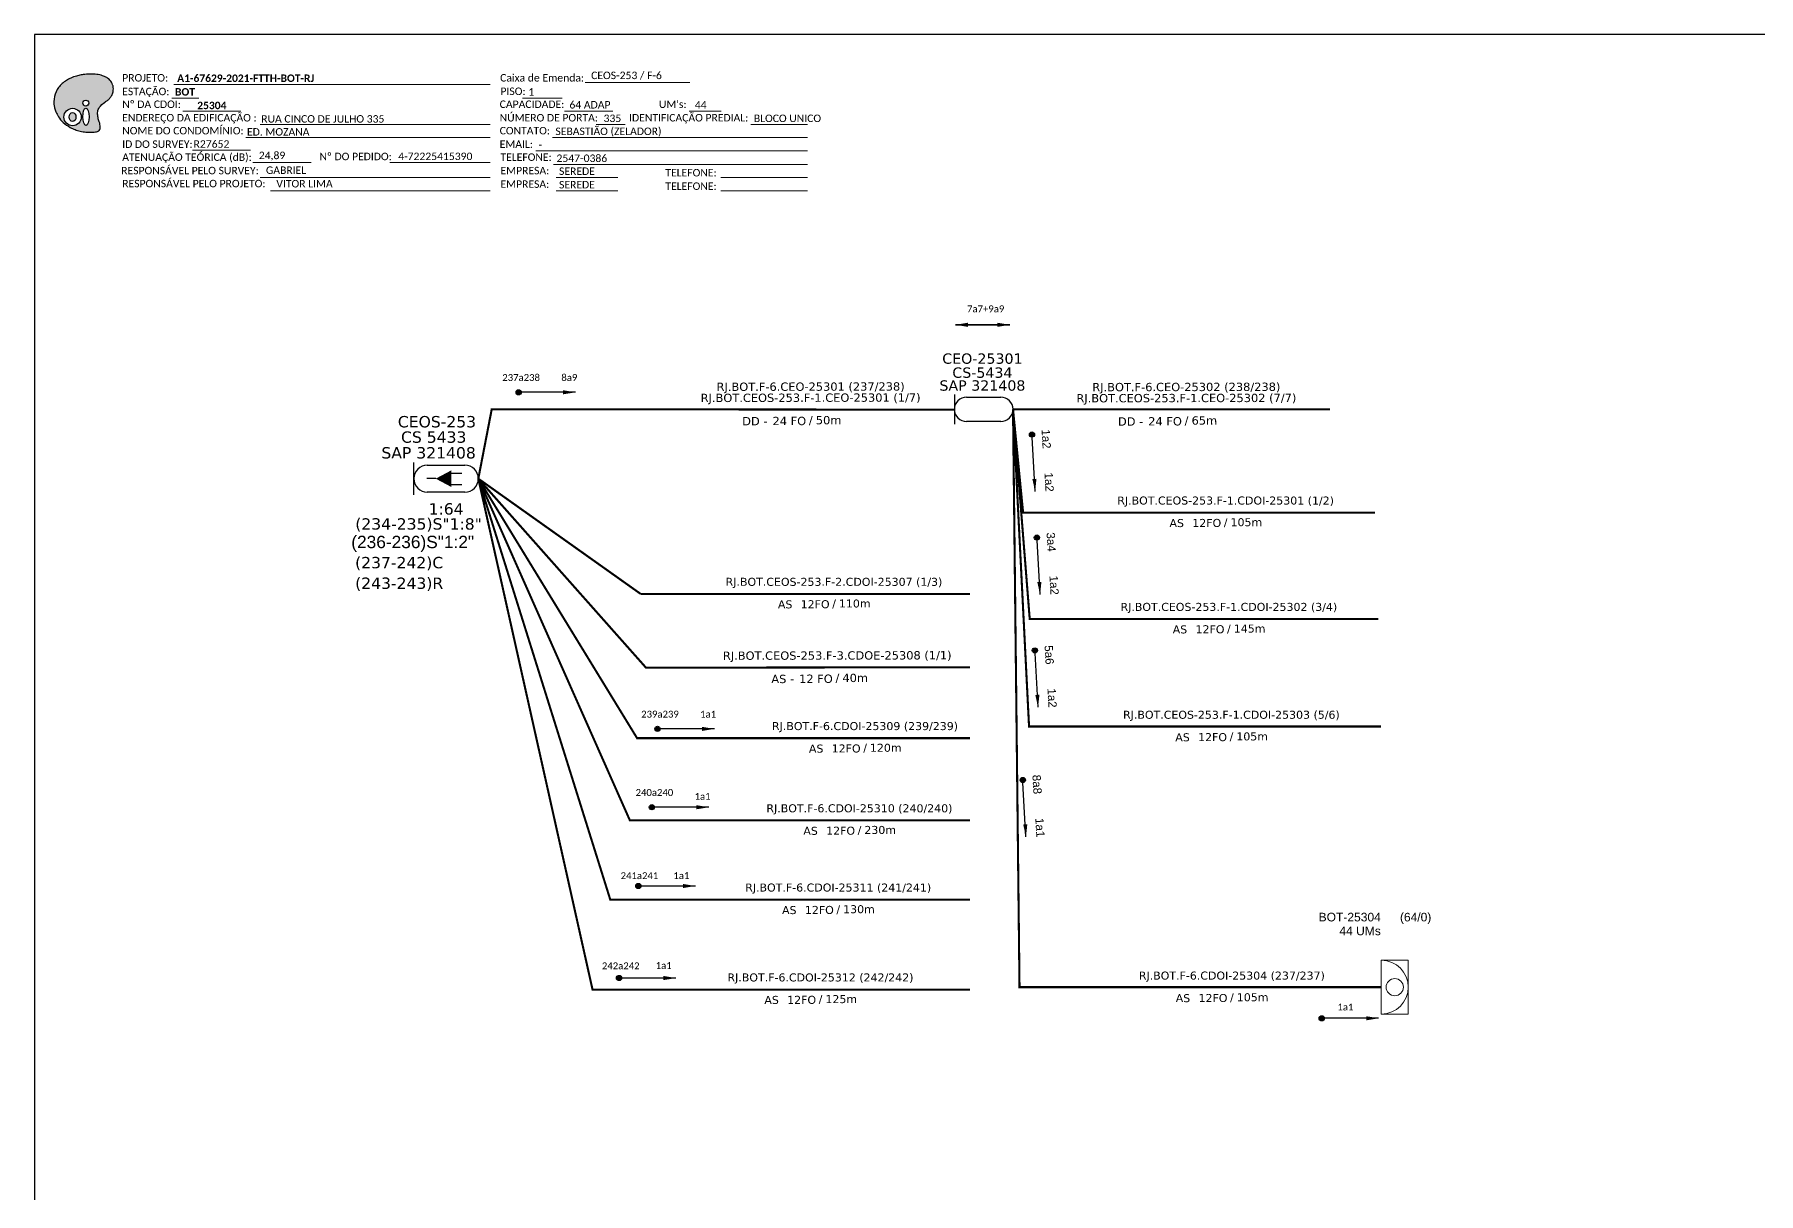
# Model space of a CAD drawing. Extents: x -89 to 749, y 705 to 1299.
# Drawn here: x -89.3 to 324.7, y 1020.7 to 1299 of the extents above; entities that cross this region are included whole.
import ezdxf
from ezdxf.enums import TextEntityAlignment as Align

# ---------------------------------------------------------------- set-up
doc = ezdxf.new("R2010")
doc.units = 0
for name, color, linetype, lineweight in [("20.0-LEGENDA DOS CDO'S", 1, 'Continuous', 0), ('20.1-CDO_INTERIOR', 1, 'Continuous', 0), ('40.1-ETIQUETAS', 1, 'Continuous', 20)]:
    doc.layers.add(name, color=color, linetype=linetype, lineweight=lineweight)
for name, color, linetype in [('20.4-CEOS', 1, 'Continuous'), ('20.5-CEO', 1, 'Continuous'), ('CAP a instalar', 1, 'Continuous'), ('Seta indicação do cabo', 7, 'Continuous')]:
    doc.layers.add(name, color=color, linetype=linetype)
doc.styles.add('ARIAL', font='arial.ttf')
doc.styles.add('siredit', font='verdana.ttf')
doc.styles.get("Standard").update_dxf_attribs({"font": 'arial.ttf'})
doc.styles.add('WMF-Calibri0', font='calibri.ttf')
doc.styles.add('WMF-Calibri1', font='calibrib.ttf')
doc.linetypes.add('FENCELINE1', pattern='A,0.25,-0.1,[133,ltypeshp.shx,S=0.1,R=0,X=-0.1,Y=0],-0.1,1', length=1.45)
doc.dimstyles.new('CC', dxfattribs={"dimtxt": 1, "dimasz": 2, "dimexe": 0.18, "dimexo": 0.0625, "dimgap": 0.09, "dimtad": 0, "dimdec": 0, "dimrnd": 1, "dimzin": 0, "dimdsep": 46, "dimtxsty": 'siredit', "dimblk": 'NONE', "dimcen": 0, "dimse1": 1, "dimse2": 1, "dimsd1": 1, "dimsd2": 1, "dimclrt": 7, "dimadec": 0, "dimazin": 0, "dimtfac": 1, "dimtdec": 0, "dimtofl": 0, "dimtmove": 0, "dimatfit": 3, "dimfxl": 0, "dimtolj": 1, "dimtzin": 0, "dimarcsym": 0})

# ---------------------------------------------------------------- blocks, each defined once
blk = doc.blocks.new('OI')
h = blk.add_hatch(color=40)
edge = h.paths.add_edge_path()
edge.add_spline(control_points=[(4.35, -0.67), (3.92, -0.99), (3.26, -1.5), (2.81, -2.59), (2.9, -3.5), (3.06, -4.27), (3.31, -4.85), (3.37, -5.39), (3.4, -5.88), (3.2, -6.4), (2.54, -6.61), (1.65, -6.63), (0.55, -6.67), (-0.56, -6.42), (-1.61, -6.14), (-2.77, -5.61), (-3.92, -4.77), (-4.89, -3.7), (-5.34, -2.65), (-5.6, -1.94), (-5.85, -0.96), (-5.71, 0.47), (-5.1, 2.02), (-4.14, 3.02), (-3.3, 3.61), (-2.37, 4.16), (-1.36, 4.44), (-0.56, 4.7), (0.79, 4.85), (2.24, 4.97), (3.79, 4.57), (4.67, 4.21), (5.44, 3.65), (5.76, 2.99), (6.03, 2.21), (6.01, 1.46), (5.72, 0.64), (5.31, 0.08), (4.88, -0.38), (4.51, -0.55), (4.35, -0.67)], knot_values=[0, 0, 0, 0, 1.60434, 2.417191, 3.427595, 4.282808, 4.776746, 5.304182, 5.888771, 6.258406, 6.858137, 7.79129, 8.986195, 10.124242, 11.187857, 12.242908, 13.953784, 15.414161, 16.515391, 17.349188, 17.675853, 19.552021, 21.515531, 22.568638, 23.63245, 24.621084, 25.782718, 26.745347, 27.142653, 29.870543, 31.004649, 31.921532, 32.709589, 33.801391, 34.042471, 35.192333, 35.971461, 36.628871, 37.254359, 37.836911, 37.836911, 37.836911, 37.836911], degree=3, periodic=0)
h.paths.add_polyline_path([(1.13, -0.87, -1), (-0.04, -0.87, -1)], flags=16)
edge = h.paths.add_edge_path(flags=16)
edge.add_ellipse((0.56, -3.59), major_axis=(-0.02, 1.71), ratio=0.361305, start_angle=0, end_angle=360)
h.paths.add_polyline_path([(-0.36, -3.62, -1), (-3.8, -3.62, -1)], flags=16)
edge = h.paths.add_edge_path(flags=0)
edge.add_ellipse((-2.08, -3.62), major_axis=(0, 0.885), ratio=0.758294, start_angle=0, end_angle=360)
at = {"color": 40}
for centre, radius in [((-2.08, -3.62), 1.72), ((0.54, -0.87), 0.587)]:
    blk.add_circle(centre, radius, dxfattribs=at)
blk.add_ellipse((-2.08, -3.62), major_axis=(0, 0.885), ratio=0.758294, start_param=-3.141592653589792, end_param=3.141592653589792, dxfattribs=at)
blk.add_ellipse((0.56, -3.59), major_axis=(-0.02, 1.71), ratio=0.361305, dxfattribs=at)
at = {"color": 40, "start_tangent": (-0.800898, -0.598801), "end_tangent": (-0.800898, -0.598801)}
blk.add_spline([(4.35, -0.67), (3.2, -1.78), (2.9, -2.54), (2.92, -3.55), (3.12, -4.38), (3.28, -4.85), (3.37, -5.37), (3.35, -5.95), (3.2, -6.29), (2.66, -6.55), (1.73, -6.63), (0.54, -6.62), (-0.58, -6.41), (-1.6, -6.11), (-2.56, -5.67), (-3.95, -4.67), (-4.89, -3.56), (-5.37, -2.56), (-5.64, -1.78), (-5.72, -1.46), (-5.63, 0.42), (-4.84, 2.22), (-4.13, 2.99), (-3.27, 3.62), (-2.4, 4.09), (-1.3, 4.47), (-0.37, 4.72), (0.02, 4.77), (2.75, 4.8), (3.85, 4.53), (4.69, 4.16), (5.31, 3.68), (5.85, 2.73), (5.93, 2.5), (5.94, 1.35), (5.67, 0.62), (5.29, 0.08), (4.84, -0.36), (4.35, -0.67)], degree=3, dxfattribs=at)
blk = doc.blocks.new('CARIMBO')
at = {"color": 7, "lineweight": 0}
for points in [[(134.48, -16.3), (159.61, -16.3)], [(35.15, -20.06), (41.7, -20.06)], [(35.66, -16.79), (111.64, -16.79)], [(119.43, -20.02), (128.92, -20.02)], [(37.81, -23.14), (51.75, -23.14)], [(129.48, -23.14), (141.1, -23.14)], [(159.42, -23.14), (167.09, -23.14)], [(56.38, -26.37), (111.64, -26.37)], [(137.07, -26.37), (144.01, -26.37)], [(174.24, -26.37), (187.8, -26.37)], [(40.13, -32.55), (54.07, -32.55)], [(52.97, -29.48), (111.64, -29.48)], [(122.56, -32.72), (187.83, -32.72)], [(126.6, -29.48), (187.83, -29.48)], [(54.67, -35.52), (68.61, -35.52)], [(126.84, -35.96), (187.83, -35.96)], [(56.38, -39.07), (111.64, -39.07)], [(127.45, -39.07), (142.25, -39.07)], [(167.06, -39.07), (187.83, -39.07)], [(58.87, -42.31), (111.64, -42.31)], [(127.45, -42.31), (142.25, -42.31)], [(167.06, -42.31), (187.83, -42.31)]]:
    blk.add_lwpolyline(points, dxfattribs=at)
at = {"color": 7, "xscale": 1.213923925163967, "yscale": 1.213923925163967, "zscale": 1.213923925163967, "rotation": 0.1532896023949059}
blk.add_blockref('OI', (13.86, -20.16), dxfattribs=at)
at = {"color": 7, "lineweight": 0, "style": 'WMF-Calibri0'}
for s, height, p in [('PROJETO:', 1.793, (23.26, -16.04)), ('Caixa de Emenda:', 1.7927, (114.02, -16.04)), ('ESTAÇÃO:', 1.793, (23.26, -19.32)), ('Nº DA CDOI:', 1.7927, (23.26, -22.39)), ('CAPACIDADE:', 1.7927, (113.91, -22.39)), ('PISO:', 1.793, (114.09, -19.28)), ("UM's:", 1.793, (152.15, -22.39)), ('ENDEREÇO DA EDIFICAÇÃO :', 1.7927, (23.26, -25.63)), ('NÚMERO DE PORTA:', 1.7927, (113.91, -25.63)), ('IDENTIFICAÇÃO PREDIAL:', 1.7927, (144.99, -25.63)), ('NOME DO CONDOMÍNIO:', 1.7927, (23.26, -28.74)), ('CONTATO:', 1.793, (113.91, -28.74)), ('ATENUAÇÃO TEÓRICA (dB):', 1.7927, (23.26, -35.09)), ('ID DO SURVEY:', 1.7927, (23.26, -31.97)), ('EMAIL:', 1.793, (113.91, -31.97)), ('RESPONSÁVEL PELO SURVEY:', 1.7927, (23.02, -38.32)), ('TELEFONE:', 1.793, (114.09, -35.09)), ('EMPRESA:', 1.793, (114.09, -38.32)), ('TELEFONE:', 1.793, (153.7, -38.83)), ('RESPONSÁVEL PELO PROJETO:', 1.7927, (23.26, -41.44)), ('EMPRESA:', 1.793, (114.09, -41.56)), ('TELEFONE:', 1.793, (153.7, -42.06))]:
    blk.add_text(s, height=height, dxfattribs=at).set_placement(p)
at = {"color": 7, "lineweight": 0, "flags": 8}
for tag, p, style in [('PROJ', (36.46, -16.13), 'WMF-Calibri1'), ('CEOS-XX', (135.87, -15.46), 'WMF-Calibri0'), ('EST', (35.94, -19.41), 'WMF-Calibri1'), ('PISO_PTR', (120.78, -19.42), 'WMF-Calibri0'), ("UC'S", (160.78, -22.54), 'WMF-Calibri0'), ('LOGRADOURO', (56.65, -25.91), 'WMF-Calibri0'), ('CAPAC.', (130.66, -22.52), 'WMF-Calibri0'), ('N°', (138.85, -25.77), 'WMF-Calibri0'), ('N°PREDIO', (174.94, -25.77), 'WMF-Calibri0'), ('NOME_DO_COND.', (53.23, -29.02), 'WMF-Calibri0'), ('NOME_DO_CONTATO', (127.3, -28.89), 'WMF-Calibri0'), ('_ID_', (40.39, -31.94), 'WMF-Calibri0'), ('O_POTEN', (56.06, -34.68), 'WMF-Calibri0'), ('EMAIL', (123.26, -32.12), 'WMF-Calibri0'), ('RES_SURVEY', (57.78, -38.23), 'WMF-Calibri0'), ('TELEFONE', (127.55, -35.36), 'WMF-Calibri0'), ('EMP_RESP_SURVEY', (128.16, -38.47), 'WMF-Calibri0'), ('CONT_RESP_SURVEY', (167.76, -38.47), 'WMF-Calibri0'), ('RES_PROJ', (60.27, -41.47), 'WMF-Calibri0'), ('EMP_RESP_PROJ', (128.16, -41.71), 'WMF-Calibri0'), ('CONT_RESP_PROJ', (167.76, -41.71), 'WMF-Calibri0')]:
    blk.add_attdef(tag, p, '', height=1.79, dxfattribs=dict(at, style=style))
at = {"color": 7, "lineweight": 0, "style": 'WMF-Calibri1', "flags": 8}
blk.add_attdef("N° CDO'S", text='', height=1.79, dxfattribs=at).set_placement((44.78, -22.68), align=Align.CENTER)
blk = doc.blocks.new('_None')

msp = doc.modelspace()

# ---------------------------------------------------------------- hatches: boundary and pattern name
at = {"layer": 'Seta indicação do cabo'}
h = msp.add_hatch(color=256, dxfattribs=at)
h.dxf.hatch_style = 1
h.paths.add_polyline_path([(27.58, 1213.12, 1), (26.33, 1213.12, 1)])
h = msp.add_hatch(color=256, dxfattribs=at)
h.dxf.hatch_style = 1
h.paths.add_polyline_path([(150.85, 1202.98, 1), (149.6, 1202.98, 1)])
h = msp.add_hatch(color=256, dxfattribs=at)
h.dxf.hatch_style = 1
h.paths.add_polyline_path([(152.04, 1178.24, 1), (150.79, 1178.24, 1)])
h = msp.add_hatch(color=256, dxfattribs=at)
h.dxf.hatch_style = 1
h.paths.add_polyline_path([(151.56, 1151.14, 1), (150.31, 1151.14, 1)])
h = msp.add_hatch(color=256, dxfattribs=at)
h.dxf.hatch_style = 1
h.paths.add_polyline_path([(60.92, 1132.3, 1), (59.67, 1132.3, 1)])
h = msp.add_hatch(color=256, dxfattribs=at)
h.dxf.hatch_style = 1
h.paths.add_polyline_path([(148.65, 1120.03, 1), (147.4, 1120.03, 1)])
h = msp.add_hatch(color=256, dxfattribs=at)
h.dxf.hatch_style = 1
h.paths.add_polyline_path([(59.59, 1113.49, 1), (58.33, 1113.49, 1)])
h = msp.add_hatch(color=256, dxfattribs=at)
h.dxf.hatch_style = 1
h.paths.add_polyline_path([(56.33, 1094.58, 1), (55.08, 1094.58, 1)])
h = msp.add_hatch(color=256, dxfattribs=at)
h.dxf.hatch_style = 1
h.paths.add_polyline_path([(51.68, 1072.48, 1), (50.43, 1072.48, 1)])
h = msp.add_hatch(color=1, dxfattribs=at)
h.dxf.hatch_style = 1
h.paths.add_polyline_path([(220.44, 1062.82, 1), (219.18, 1062.82, 1)])

# ---------------------------------------------------------------- linework, layer by layer
msp.add_lwpolyline([(-89.32, 705.02), (749.25, 705.02), (749.25, 1299.02), (-89.32, 1299.02), (-89.32, 705.02)])
at = {"color": 7, "lineweight": 0}
msp.add_lwpolyline([(-4.01, 1268.26), (20.14, 1268.26)], dxfattribs=at)
at = {"layer": '20.1-CDO_INTERIOR', "color": 1, "lineweight": 18}
msp.add_lwpolyline([(240.6, 1063.83), (240.6, 1076.76), (234.13, 1076.76), (234.13, 1063.83)], close=True, dxfattribs=at)
msp.add_circle((237.36, 1070.29), 2.07, dxfattribs=at)
msp.add_arc((234.13, 1070.29), 6.46, 270, 90, dxfattribs=at)
at = {"layer": '20.4-CEOS', "color": 7}
for p, q in [((5.02, 1195.6), (14.05, 1195.6)), ((14.05, 1189.16), (5.02, 1189.16))]:
    msp.add_line(p, q, dxfattribs=at)
for points in [[(1.8, 1188.5), (1.8, 1196.26)], [(10.61, 1193.66), (13.35, 1193.66)], [(7.04, 1192.38), (4.87, 1192.38)], [(10.61, 1190.98), (13.35, 1190.98)]]:
    msp.add_lwpolyline(points, dxfattribs=at)
msp.add_lwpolyline([(7.04, 1192.38, 0, 3.98, 0), (10.77, 1192.38, 3.98, 3.98, 0)], format="xyseb", dxfattribs=at)
for centre, start, end in [((5.02, 1192.38), 90, 270), ((14.05, 1192.38), 270, 90)]:
    msp.add_arc(centre, 3.22, start, end, dxfattribs=at)
at = {"layer": '20.5-CEO', "color": 5}
for p, q in [((134.52, 1211.96), (142.75, 1211.96)), ((142.75, 1206.1), (134.52, 1206.1))]:
    msp.add_line(p, q, dxfattribs=at)
msp.add_lwpolyline([(131.59, 1212.57), (131.59, 1205.5)], dxfattribs=at)
for centre, start, end in [((134.52, 1209.03), 90, 270), ((142.75, 1209.03), 270, 90)]:
    msp.add_arc(centre, 2.93, start, end, dxfattribs=at)
at = {"layer": 'CAP a instalar', "color": 7, "linetype": 'FENCELINE1', "ltscale": 5, "const_width": 0.5}
for points in [[(17.27, 1192.38), (20.49, 1209.03), (56.25, 1209.02)], [(56.25, 1209.02), (131.59, 1208.94)], [(135.34, 1147.1), (57.54, 1146.99), (17.27, 1192.38)], [(56.25, 1164.71), (17.27, 1192.38)], [(56.25, 1164.71), (135.34, 1164.71)]]:
    msp.add_lwpolyline(points, dxfattribs=at)
at = {"layer": 'CAP a instalar', "color": 7, "linetype": 'FENCELINE1', "ltscale": 5}
msp.add_lwpolyline([(145.68, 1209.03, 0.5, 0.5, 0), (216.66, 1209.03, 0.5, 0.5, 0), (221.83, 1209.03, 0.5, 0.5, 0)], format="xyseb", dxfattribs=at)
at = {"layer": 'CAP a instalar', "color": 8, "linetype": 'FENCELINE1', "ltscale": 5}
msp.add_lwpolyline([(234.02, 1132.87, 0.5, 0.5, 0), (149.53, 1132.87, 0.5, 0.5, 0), (145.68, 1209.03, 0, 0, 0)], format="xyseb", dxfattribs=at)
at = {"layer": 'CAP a instalar', "color": 1, "linetype": 'FENCELINE1', "ltscale": 5, "const_width": 0.5}
msp.add_lwpolyline([(234.13, 1070.29), (147.24, 1070.29), (145.68, 1209.03)], dxfattribs=at)
at = {"layer": 'CAP a instalar', "color": 8, "linetype": 'FENCELINE1', "ltscale": 5, "const_width": 0.5}
for points in [[(233.41, 1158.69), (149.69, 1158.69), (145.68, 1209.03)], [(232.63, 1184.23), (148.1, 1184.23), (145.68, 1209.03)], [(135.34, 1130.07), (55.4, 1130.07), (17.27, 1192.38)], [(135.34, 1110.34), (53.67, 1110.34), (17.27, 1192.38)], [(135.34, 1091.31), (48.96, 1091.31), (17.27, 1192.38)], [(135.34, 1069.71), (44.7, 1069.71), (17.27, 1192.38)]]:
    msp.add_lwpolyline(points, dxfattribs=at)
at = {"layer": 'Seta indicação do cabo'}
for centre in [(26.95, 1213.12), (150.23, 1202.98), (151.42, 1178.24), (150.94, 1151.14), (60.3, 1132.3), (148.03, 1120.03), (58.96, 1113.49), (55.7, 1094.58), (51.06, 1072.48)]:
    msp.add_circle(centre, 0.626, dxfattribs=at)
at = {"layer": 'Seta indicação do cabo', "color": 1}
msp.add_circle((219.81, 1062.82), 0.626, dxfattribs=at)

# ---------------------------------------------------------------- block references
ref = msp.add_blockref('CARIMBO', (-91.51, 1303.77))
ref.add_attrib('PROJ', 'A1-67629-2021-FTTH-BOT-RJ', (-55.05, 1287.63), dxfattribs={"color": 7, "lineweight": 0, "height": 1.7927, "style": 'WMF-Calibri1'})
ref.add_attrib('EST', 'BOT', (-55.57, 1284.35), dxfattribs={"color": 7, "lineweight": 0, "height": 1.793, "style": 'WMF-Calibri1'})
ref.add_attrib("N° CDO'S", '25304', dxfattribs={"color": 7, "lineweight": 0, "height": 1.793, "style": 'WMF-Calibri1'}).set_placement((-46.73, 1281.09), align=Align.CENTER)
ref.add_attrib('LOGRADOURO', 'RUA CINCO DE JULHO 335', (-34.86, 1277.86), dxfattribs={"color": 7, "lineweight": 0, "height": 1.7927, "style": 'WMF-Calibri0'})
ref.add_attrib('NOME_DO_COND.', 'ED. MOZANA', (-38.28, 1274.74), dxfattribs={"color": 7, "lineweight": 0, "height": 1.793, "style": 'WMF-Calibri0'})
ref.add_attrib('_ID_', 'R27652', (-51.11, 1271.83), dxfattribs={"color": 7, "lineweight": 0, "height": 1.793, "style": 'WMF-Calibri0'})
ref.add_attrib('O_POTEN', '24,89', (-35.45, 1269.09), dxfattribs={"color": 7, "lineweight": 0, "height": 1.793, "style": 'WMF-Calibri0'})
ref.add_attrib('RES_SURVEY', 'GABRIEL', (-33.73, 1265.54), dxfattribs={"color": 7, "lineweight": 0, "height": 1.793, "style": 'WMF-Calibri0'})
ref.add_attrib('RES_PROJ', 'VITOR LIMA', (-31.24, 1262.3), dxfattribs={"color": 7, "lineweight": 0, "height": 1.793, "style": 'WMF-Calibri0'})
ref.add_attrib('CEOS-XX', 'CEOS-253 / F-6', (44.36, 1288.31), dxfattribs={"color": 7, "lineweight": 0, "height": 1.7927, "style": 'WMF-Calibri0'})
ref.add_attrib('CAPAC.', '64 ADAP', (39.15, 1281.25), dxfattribs={"color": 7, "lineweight": 0, "height": 1.793, "style": 'WMF-Calibri0'})
ref.add_attrib("UC'S", '44', (69.27, 1281.23), dxfattribs={"color": 7, "lineweight": 0, "height": 1.793, "style": 'WMF-Calibri0'})
ref.add_attrib('PISO_PTR', '1', (29.28, 1284.34), dxfattribs={"color": 7, "lineweight": 0, "height": 1.79, "style": 'WMF-Calibri0'})
ref.add_attrib('N°', '335', (47.34, 1278), dxfattribs={"color": 7, "lineweight": 0, "height": 1.793, "style": 'WMF-Calibri0'})
ref.add_attrib('N°PREDIO', 'BLOCO UNICO', (83.43, 1278), dxfattribs={"color": 7, "lineweight": 0, "height": 1.7927, "style": 'WMF-Calibri0'})
ref.add_attrib('NOME_DO_CONTATO', 'SEBASTIÃO (ZELADOR)', (35.79, 1274.88), dxfattribs={"color": 7, "lineweight": 0, "height": 1.7927, "style": 'WMF-Calibri0'})
ref.add_attrib('EMAIL', '-', (31.75, 1271.65), dxfattribs={"color": 7, "lineweight": 0, "height": 1.79, "style": 'WMF-Calibri0'})
ref.add_attrib('TELEFONE', '2547-0386', (36.04, 1268.41), dxfattribs={"color": 7, "lineweight": 0, "height": 1.793, "style": 'WMF-Calibri0'})
ref.add_attrib('EMP_RESP_SURVEY', 'SEREDE', (36.65, 1265.3), dxfattribs={"color": 7, "lineweight": 0, "height": 1.793, "style": 'WMF-Calibri0'})
ref.add_attrib('EMP_RESP_PROJ', 'SEREDE', (36.65, 1262.06), dxfattribs={"color": 7, "lineweight": 0, "height": 1.793, "style": 'WMF-Calibri0'})

# ---------------------------------------------------------------- texts
at = {"color": 7, "lineweight": 0, "style": 'WMF-Calibri0'}
msp.add_text('Nº DO PEDIDO:', height=1.7927, dxfattribs=at).set_placement((-20.88, 1268.84))
at = {"char_height": 1.6479, "width": 27.86, "attachment_point": 5}
for s, insert in [('{\\fCalibri|b0|i0|c0|p34;\\C7;7a7+9a9}', (139.11, 1233.14)), ('{\\fCalibri|b0|i0|c0|p34;\\C7;237a238}', (27.55, 1216.65)), ('{\\fCalibri|b0|i0|c0|p34;\\C7;8a9}', (39.13, 1216.65)), ('{\\fCalibri|b0|i0|c0|p34;\\C7;239a239}', (60.9, 1135.83)), ('{\\fCalibri|b0|i0|c0|p34;\\C7;1a1}', (72.47, 1135.83)), ('{\\fCalibri|b0|i0|c0|p34;\\C7;240a240}', (59.56, 1117.02)), ('{\\fCalibri|b0|i0|c0|p34;\\C7;1a1}', (71.13, 1116.09)), ('{\\fCalibri|b0|i0|c0|p34;\\C7;241a241}', (55.97, 1097.05)), ('{\\fCalibri|b0|i0|c0|p34;\\C7;1a1}', (66.03, 1097.07)), ('{\\fCalibri|b0|i0|c0|p34;\\C7;242a242}', (51.47, 1075.4)), ('{\\fCalibri|b0|i0|c0|p34;\\C7;1a1}', (61.78, 1075.49))]:
    msp.add_mtext(s, dxfattribs=dict(at, insert=insert))
at = {"char_height": 1.994, "width": 3.2288, "attachment_point": 1, "rotation": 273.4}
for s, insert in [('1a2', (154.52, 1204.29)), ('1a2', (155.22, 1193.93)), ('3a4', (155.71, 1179.55)), ('1a2', (156.41, 1169.18)), ('5a6', (155.23, 1152.46)), ('1a2', (155.93, 1142.09)), ('8a8', (152.32, 1121.35)), ('1a1', (153.02, 1110.98))]:
    msp.add_mtext(s, dxfattribs=dict(at, insert=insert))
at = {"color": 1, "insert": (225.51, 1065.52), "char_height": 1.6479, "width": 27.86, "attachment_point": 5}
msp.add_mtext('\\C7;\\fCalibri|b0|i0|c0|p34;1a1', dxfattribs=at)
at = {"color": 7, "lineweight": 0, "style": 'WMF-Calibri0', "flags": 8}
msp.add_attdef('4-72225415390', (-1.97, 1268.87), '', height=1.79, dxfattribs=at)
at = {"layer": "20.0-LEGENDA DOS CDO'S", "color": 1, "style": 'ARIAL'}
for s, p in [('BOT-25304', (234.01, 1086.08)), ('44 UMs', (234.01, 1082.76))]:
    msp.add_text(s, height=2.069, dxfattribs=at).set_placement(p, align=Align.RIGHT)
msp.add_text('    (64/0)', height=2.064, dxfattribs=at).set_placement((240.77, 1086.08), align=Align.CENTER)
at = {"layer": '20.4-CEOS', "color": 7, "style": 'siredit'}
for s, height, p in [('CEOS-253', 2.728, (7.34, 1207.42)), ('CS 5433', 2.728, (6.56, 1203.73)), ('SAP 321408  ', 2.7282, (6.52, 1199.95)), ('1:64', 2.728, (9.54, 1186.49)), ('(234-235)S"1:8"           ', 2.7282, (9.46, 1182.88)), (' (237-242)C                    ', 2.7282, (9.56, 1173.59)), ('(243-243)R                 ', 2.7282, (8.38, 1168.64))]:
    msp.add_text(s, height=height, dxfattribs=at).set_placement(p, align=Align.TOP_CENTER)
at = {"layer": '20.4-CEOS', "color": 0, "insert": (-13.24, 1178.67), "char_height": 2.9723, "width": 50.1414, "attachment_point": 1}
msp.add_mtext('(236-236)S"1:2"           ', dxfattribs=at)
at = {"layer": '20.5-CEO', "color": 5, "style": 'siredit'}
for s, p in [('CEO-25301', (138.33, 1222.45)), ('CS-5434', (138.33, 1219.08)), ('SAP 321408', (138.33, 1215.99))]:
    msp.add_text(s, height=2.484, rotation=360, dxfattribs=at).set_placement(p, align=Align.TOP_CENTER)
at = {"layer": '40.1-ETIQUETAS', "color": 7, "style": 'siredit'}
for s, p in [('RJ.BOT.F-6.CEO-25301 (237/238)', (97.07, 1214.48)), ('RJ.BOT.F-6.CEO-25302 (238/238)', (187.3, 1214.4)), ('RJ.BOT.CEOS-253.F-1.CEO-25301 (1/7)', (97.07, 1211.82)), ('RJ.BOT.CEOS-253.F-1.CEO-25302 (7/7)', (187.31, 1211.74)), ('RJ.BOT.CEOS-253.F-3.CDOE-25308 (1/1)', (103.46, 1149.93))]:
    msp.add_text(s, height=1.9944, rotation=0.118, dxfattribs=at).set_placement(p, align=Align.MIDDLE_CENTER)
for s, height, p in [('DD -', 1.994, (86.71, 1206.19)), ('24 FO', 1.994, (96, 1206.24)), ('/', 1.99, (97.57, 1206.42)), ('DD -', 1.994, (176.95, 1206.11)), ('24 FO', 1.994, (186.23, 1206.16)), ('/', 1.99, (187.81, 1206.35)), ('AS -', 1.994, (93.1, 1144.3)), ('12 FO', 1.994, (102.39, 1144.35)), ('/', 1.99, (103.96, 1144.53))]:
    msp.add_text(s, height=height, rotation=0.118, dxfattribs=at).set_placement(p, align=Align.MIDDLE_RIGHT)
for s, p in [('50m', (98.32, 1206.43)), ('65m', (188.56, 1206.35)), ('40m', (104.71, 1144.54))]:
    msp.add_text(s, height=1.994, rotation=0.118, dxfattribs=at).set_placement(p, align=Align.MIDDLE_LEFT)
at = {"layer": '40.1-ETIQUETAS', "color": 9, "style": 'siredit'}
for s, p in [('RJ.BOT.CEOS-253.F-1.CDOI-25301 (1/2)', (196.73, 1187.13)), ('RJ.BOT.CEOS-253.F-1.CDOI-25302 (3/4)', (197.51, 1161.59)), ('RJ.BOT.CEOS-253.F-1.CDOI-25303 (5/6)', (198.12, 1135.7)), ('RJ.BOT.F-6.CDOI-25309 (239/239)', (110.13, 1132.98)), ('RJ.BOT.F-6.CDOI-25310 (240/240)', (108.79, 1113.24)), ('RJ.BOT.F-6.CDOI-25311 (241/241)', (103.69, 1094.21)), ('RJ.BOT.F-6.CDOI-25312 (242/242)', (99.44, 1072.63))]:
    msp.add_text(s, height=1.9222, dxfattribs=at).set_placement(p, align=Align.MIDDLE_CENTER)
for s, height, p in [('AS', 1.922, (186.73, 1181.72)), ('12FO', 1.922, (195.68, 1181.75)), ('/', 1.92, (197.2, 1181.93)), ('AS', 1.922, (187.51, 1156.19)), ('12FO', 1.922, (196.46, 1156.22)), ('/', 1.92, (197.97, 1156.39)), ('AS', 1.922, (188.12, 1130.29)), ('12FO', 1.922, (197.07, 1130.32)), ('/', 1.92, (198.59, 1130.5)), ('AS', 1.922, (100.14, 1127.57)), ('12FO', 1.922, (109.08, 1127.6)), ('/', 1.92, (110.6, 1127.77)), ('AS', 1.922, (98.8, 1107.83)), ('12FO', 1.922, (107.75, 1107.86)), ('/', 1.92, (109.26, 1108.04)), ('AS', 1.922, (93.69, 1088.8)), ('12FO', 1.922, (102.64, 1088.83)), ('/', 1.92, (104.16, 1089.01)), ('AS', 1.922, (89.44, 1067.23)), ('12FO', 1.922, (98.39, 1067.25)), ('/', 1.92, (99.9, 1067.43))]:
    msp.add_text(s, height=height, dxfattribs=at).set_placement(p, align=Align.MIDDLE_RIGHT)
for s, p in [('105m', (197.92, 1181.93)), ('145m', (198.7, 1156.39)), ('105m', (199.31, 1130.5)), ('120m', (111.32, 1127.77)), ('230m', (109.98, 1108.04)), ('130m', (104.88, 1089.01)), ('125m', (100.63, 1067.43))]:
    msp.add_text(s, height=1.922, dxfattribs=at).set_placement(p, align=Align.MIDDLE_LEFT)
at = {"layer": '40.1-ETIQUETAS', "color": 7, "style": 'siredit'}
msp.add_text('RJ.BOT.CEOS-253.F-2.CDOI-25307 (1/3)', height=1.9222, dxfattribs=at).set_placement((102.68, 1167.61), align=Align.MIDDLE_CENTER)
for s, height, p in [('AS', 1.922, (92.69, 1162.2)), ('12FO', 1.922, (101.63, 1162.23)), ('/', 1.92, (103.15, 1162.41))]:
    msp.add_text(s, height=height, dxfattribs=at).set_placement(p, align=Align.MIDDLE_RIGHT)
msp.add_text('110m', height=1.922, dxfattribs=at).set_placement((103.87, 1162.41), align=Align.MIDDLE_LEFT)
at = {"layer": '40.1-ETIQUETAS', "color": 1, "style": 'siredit'}
msp.add_text('RJ.BOT.F-6.CDOI-25304 (237/237)', height=1.9222, dxfattribs=at).set_placement((198.23, 1073.07), align=Align.MIDDLE_CENTER)
for s, height, p in [('AS', 1.922, (188.23, 1067.66)), ('12FO', 1.922, (197.18, 1067.69)), ('/', 1.92, (198.7, 1067.87))]:
    msp.add_text(s, height=height, dxfattribs=at).set_placement(p, align=Align.MIDDLE_RIGHT)
msp.add_text('105m', height=1.922, dxfattribs=at).set_placement((199.42, 1067.87), align=Align.MIDDLE_LEFT)

# ---------------------------------------------------------------- leaders
at = {"layer": 'Seta indicação do cabo'}
for points in [[(144.91, 1229.32), (131.85, 1229.32)], [(131.85, 1229.32), (144.91, 1229.32)], [(40.63, 1213.12), (27.58, 1213.12)], [(150.99, 1189.32), (150.26, 1202.36)], [(152.18, 1164.57), (151.45, 1177.61)], [(151.7, 1137.48), (150.97, 1150.52)], [(73.98, 1132.3), (60.92, 1132.3)], [(148.79, 1106.37), (148.06, 1119.41)], [(72.64, 1113.49), (59.59, 1113.49)], [(69.39, 1094.58), (56.33, 1094.58)], [(64.74, 1072.48), (51.68, 1072.48)]]:
    msp.add_leader(points, dimstyle='CC', override={"dimasz": 3}, dxfattribs=at)
at = {"layer": 'Seta indicação do cabo', "color": 1}
msp.add_leader([(233.49, 1062.82), (220.44, 1062.82)], dimstyle='CC', override={"dimasz": 3}, dxfattribs=at)

doc.saveas('drawing.dxf')
